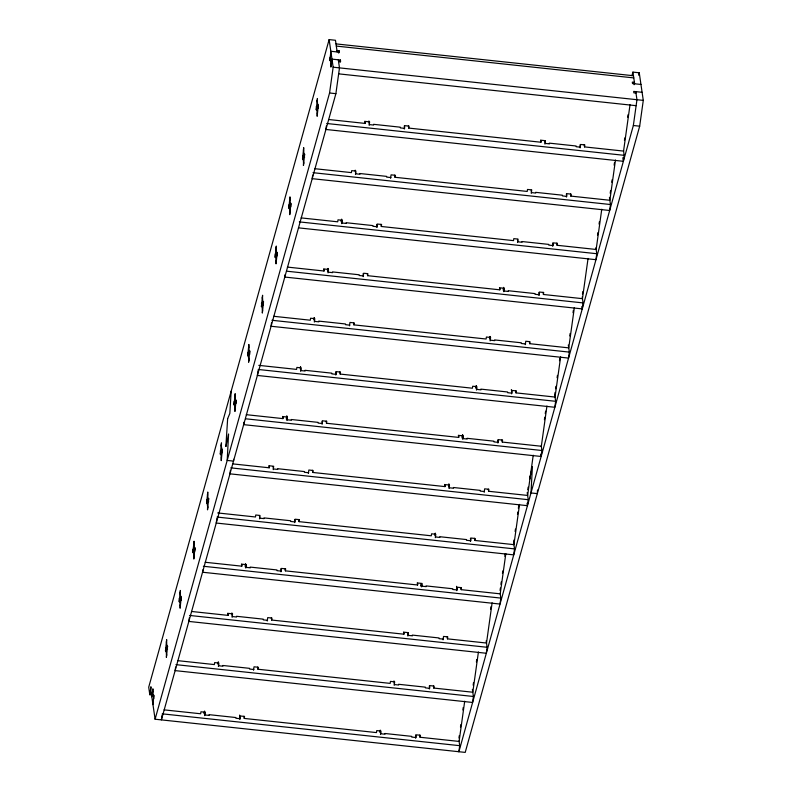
<?xml version="1.0" encoding="UTF-8"?>
<svg xmlns="http://www.w3.org/2000/svg" width="792" height="792" viewBox="0 0 792 792"><rect width="100%" height="100%" fill="white"/><g stroke="black" fill="none" stroke-linecap="round" stroke-linejoin="round"><path stroke-width="1.19" d="M231.155 391.268L229.838 413.424L227.641 418.661M233.62 459.291L233.521 461.112L227.195 460.439L228.571 433.986L225.958 446.371M529.739 476.329L529.68 478.903M537.521 490L537.313 493.624L530.986 492.951L532.422 466.528L529.739 478.903M152.985 695.049L149.817 694.713L150.925 686.753L150.866 690.188L155.093 719.215L465.221 752.4L639.679 126.185L643.282 100.386L639.253 72.785L632.927 72.112L631.927 75.686M151.826 696.792L152.935 688.822L152.866 692.267M153.589 697.217L153.866 695.227L152.975 704.633M165.746 649.044L165.469 651.034L166.647 639.629L166.577 643.074M166.469 653.994L166.399 657.429L167.577 646.024L167.3 648.024M162.083 715.037L161.419 719.819L335.887 93.674L339.481 67.874L338.303 59.796M179.447 599.851L179.17 601.841L180.348 590.436L180.279 593.871M180.17 604.801L180.101 608.236L181.279 596.831L181.002 598.821M175.626 667.032L175.121 670.616L472.586 702.454L473.418 696.485L472.378 689.357M193.159 550.648L192.872 552.638L194.05 541.243L193.99 544.678M193.872 555.598L193.812 559.043L194.99 547.638L194.713 549.628M189.328 617.839L188.823 621.423L486.298 653.261L487.13 647.282L486.189 640.867M206.86 501.455L206.583 503.445L207.761 492.04L207.692 495.485M207.583 506.405L207.514 509.85L208.692 498.445L208.415 500.435M202.861 569.844L202.534 572.23L500 604.058L500.831 598.089L500.138 593.347M220.562 452.262L220.285 454.252L221.463 442.847L221.394 446.282M221.285 457.212L221.225 460.647L222.394 449.242L222.116 451.242M216.909 518.255L216.236 523.037L513.701 554.865L514.543 548.896L513.602 542.471L513.939 540.035M234.274 403.059L233.996 405.058L235.175 393.654L235.105 397.089M234.996 408.019L234.927 411.454L236.105 400.049L235.828 402.039M230.442 470.25L229.947 473.834L527.413 505.672L528.244 499.693L527.205 492.575M247.975 353.866L247.698 355.856L248.876 344.451L248.807 347.896M248.698 358.816L248.629 362.261L249.807 350.856L249.53 352.846M243.985 422.255L243.649 424.641L541.114 456.469L541.946 450.5L541.253 445.757M204.118 713.711L204.455 711.325L204.98 714.948L209.207 715.404L209.098 714.671L235.818 717.532L235.927 718.255L240.144 718.71L239.62 715.087M204.366 713.473L204.683 711.196M261.687 304.673L261.4 306.662L262.578 295.258L262.518 298.703M204.683 715.641L205.158 712.236L200.94 711.78L200.663 713.77L164.073 709.86M262.399 309.623L262.34 313.058L263.518 301.663L263.241 303.653M258.024 370.666L257.351 375.448L554.826 407.276L555.657 401.306L554.717 394.881L555.063 392.446M218.067 664.28L218.384 662.003M275.388 255.479L275.111 257.469L276.289 246.065L276.22 249.5M218.384 666.448L218.859 663.033L214.642 662.587L214.365 664.577L177.774 660.657M276.111 260.429L276.042 263.865L277.22 252.46L276.943 254.45M191.476 611.464L228.066 615.384L228.344 613.394L232.571 613.84L232.096 617.255M271.557 322.671L271.062 326.255L568.527 358.083L569.359 352.113L568.319 344.995M289.09 206.276L288.813 208.266L289.991 196.871L289.922 200.307M289.813 211.226L289.753 214.672L290.921 203.267L290.644 205.257M205.187 562.271L241.778 566.181L242.055 564.191L246.272 564.647L245.797 568.062M285.1 274.666L284.764 277.052L582.229 308.89L583.07 302.91L582.199 296.98M245.243 566.132L245.57 563.736L246.104 567.359L250.321 567.814L250.213 567.092L276.933 569.943L277.042 570.676L281.259 571.121L280.913 568.706M245.322 567.023L245.639 564.745M302.801 157.083L302.524 159.073L303.702 147.668L303.633 151.114M303.524 162.033L303.455 165.478L304.633 154.074L304.356 156.064M316.503 107.89L316.226 109.88L317.404 98.475L317.335 101.921M259.499 518.859L259.974 515.453L255.757 514.998L255.479 516.988L217.671 512.939M317.226 112.84L317.156 116.276L318.334 104.881L318.057 106.871M232.6 463.874L269.191 467.795L269.468 465.805L273.685 466.25L273.21 469.666M312.682 175.082L312.177 178.665L609.642 210.494L610.474 204.524L609.434 197.406M330.214 58.697L329.927 60.687L330.828 51.272L339.273 52.173L339.055 50.728L336.947 50.5M330.927 63.647L330.868 67.082L331.977 59.123L340.412 60.024L340.629 61.469L338.521 61.251M239.837 719.413L240.322 715.998L244.54 716.443L244.263 718.433L376.467 732.59L376.745 730.59L380.962 731.046L380.487 734.461M246.302 414.681L282.892 418.602L283.17 416.612L287.387 417.057L286.912 420.473M155.093 719.215L329.561 92.991L333.155 67.201L329.125 39.6L335.462 40.273L337.164 51.945M326.383 125.879L325.878 129.462L623.353 161.301L624.185 155.331L623.492 150.579M286.358 418.542L286.694 416.147L287.219 419.77L291.436 420.225L291.327 419.503L318.057 422.364L318.156 423.086L322.384 423.532L322.027 421.126M286.437 419.433L286.912 416.018M338.728 53.113L339.055 50.728M253.549 670.21L254.024 666.805L258.242 667.25L257.964 669.24L390.169 683.387L390.446 681.397L394.673 681.853L394.188 685.268M340.085 62.41L340.412 60.024M300.307 369.102L300.623 366.825M300.623 371.28L301.099 367.864L296.871 367.409L296.594 369.399L258.786 365.36M267.25 621.017L267.726 617.602L271.953 618.057L271.666 620.047L403.88 634.194L404.158 632.204L408.375 632.659L407.9 636.065M314.008 319.909L314.325 317.632M314.325 322.077L314.8 318.671L310.583 318.216L310.306 320.206L273.715 316.295M280.962 571.824L281.437 568.409L285.655 568.864L285.377 570.854L417.582 585.001L417.859 583.011L422.077 583.457L421.601 586.872M287.417 267.092L324.007 271.012L324.284 269.023L328.502 269.468L328.027 272.884M327.472 270.953L327.809 268.567L328.333 272.191L332.551 272.636L332.452 271.913L359.172 274.774L359.281 275.497L363.498 275.953L363.142 273.537M327.71 270.715L328.027 268.438M294.664 522.621L295.139 519.215L299.356 519.661L299.079 521.651L431.284 535.798L431.571 533.808L435.788 534.263L435.313 537.679M341.174 221.76L341.51 219.364L342.035 222.988L346.262 223.443L346.153 222.72L372.874 225.581L372.983 226.304L377.2 226.75L376.853 224.334M341.421 221.512L341.738 219.235M341.738 223.69L342.213 220.275L337.996 219.82L337.719 221.819L301.128 217.899M308.365 473.428L308.85 470.012L313.068 470.468L312.791 472.458L444.995 486.605L445.272 484.615L449.49 485.07L449.014 488.476M355.44 174.497L355.915 171.082L351.697 170.626L351.42 172.616L314.83 168.706M322.077 424.235L322.552 420.819L326.769 421.275L326.492 423.265L458.697 437.412L458.974 435.422L463.201 435.867L462.716 439.283M328.531 119.503L365.122 123.423L365.399 121.433L369.626 121.889L369.151 125.294M335.778 375.042L336.253 371.626L340.481 372.082L340.194 374.072L472.408 388.219L472.685 386.229L476.903 386.674L476.428 390.09M349.49 325.839L349.965 322.433L354.182 322.879L353.905 324.868L486.11 339.016L486.387 337.026L490.604 337.481L490.129 340.897M363.191 276.646L363.667 273.23L367.884 273.685L367.607 275.675L499.811 289.822L500.099 287.833L504.316 288.288L503.841 291.694M376.893 227.452L377.378 224.037L381.595 224.492L381.318 226.482L513.523 240.629L513.8 238.639L518.018 239.085L517.542 242.5M390.605 178.259L391.08 174.844L395.297 175.289L395.02 177.289L527.224 191.436L527.502 189.446L531.729 189.892L531.244 193.307M404.306 129.056L404.781 125.651L409.009 126.096L408.731 128.086L540.936 142.233L541.213 140.243L545.431 140.699L544.955 144.114M379.932 732.531L380.259 730.135L380.794 733.758L385.011 734.214L384.902 733.491L411.632 736.352L411.731 737.075L415.948 737.52L415.602 735.105M420.879 586.139L421.215 583.744M421.126 585.832L421.443 583.565M434.996 535.501L435.313 533.224M448.698 486.308L449.014 484.031M415.651 738.223L416.127 734.808L420.344 735.263L420.067 737.253L459.093 741.431L464.706 701.187M462.162 437.352L462.498 434.966L463.023 438.59L467.24 439.035L467.141 438.313L493.862 441.174L493.97 441.896L498.188 442.352L497.831 439.936M462.241 438.253L462.716 434.838M429.353 689.03L429.828 685.615L434.046 686.06L433.768 688.06L472.804 692.228L478.418 651.984M475.863 388.159L476.2 385.773L476.735 389.387L480.952 389.842L480.843 389.12L507.563 391.981L507.672 392.703L511.889 393.159L511.365 389.535M476.111 387.912L476.428 385.645M443.055 639.827L443.54 636.422L447.757 636.867L447.48 638.857L486.506 643.035L492.119 602.791M489.812 338.719L490.129 336.442M456.766 590.634L457.241 587.218L461.459 587.674L461.182 589.664L500.217 593.842L505.831 553.598M503.276 289.763L503.613 287.377L504.138 291.001L508.365 291.456L508.256 290.723L534.976 293.584L535.085 294.307L539.303 294.763L538.946 292.347M503.365 290.664L503.682 288.387M470.468 541.441L470.943 538.025L475.17 538.481L474.893 540.471L513.919 544.649L519.532 504.395M484.179 492.248L484.654 488.832L488.872 489.278L488.595 491.278L527.62 495.445L533.234 455.202M497.881 443.045L498.356 439.639L502.573 440.085L502.296 442.075L541.332 446.252L546.945 406.009M458.954 738.035L459.291 735.6M460.479 727.056L460.825 724.621M462.865 709.988L463.201 707.543M458.885 751.648L459.716 745.678L459.023 740.926M511.592 393.852L512.068 390.436L516.285 390.892L516.008 392.882L555.034 397.059L560.647 356.816M473.161 685.179L473.507 682.744M476.398 662.013L476.735 659.568M525.294 344.659L525.769 341.243L529.987 341.698L529.709 343.688L568.745 347.866L574.358 307.613M490.614 609.157L490.951 606.712M538.996 295.456L539.471 292.05L543.698 292.495L543.421 294.485L582.447 298.663L588.06 258.42M500.069 590.446L500.405 588.011M500.92 584.347L501.257 581.912M502.445 573.378L502.791 570.933M504.831 556.301L505.167 553.865M552.707 246.262L553.182 242.847L557.4 243.302L557.122 245.292L596.148 249.47L601.762 209.227M515.137 531.491L515.473 529.056M517.513 514.424L517.859 511.978M518.364 508.325L518.701 505.88M566.409 197.069L566.884 193.654L571.101 194.109L570.824 196.099L609.86 200.277L615.473 160.034M527.818 489.614L528.155 487.179M580.12 147.876L580.595 144.461L584.813 144.916L584.536 146.906L623.561 151.084L630.026 104.732M544.411 419.691L544.757 417.245M545.262 413.592L545.609 411.157M555.568 388.783L555.905 386.347M557.103 377.814L557.439 375.368M559.479 360.736L559.825 358.301M569.785 335.937L570.121 333.491M573.022 312.761L573.358 310.325M582.466 294.05L582.813 291.614M597.534 235.105L597.881 232.66M599.069 224.126L599.405 221.691M595.911 247.787L596.772 253.717L595.94 259.687L298.475 227.858M610.216 193.228L610.563 190.783M611.751 182.249L612.097 179.804M614.137 165.172L614.473 162.736M624.433 140.372L624.779 137.927M627.67 117.196L628.007 114.761M634.085 84.724L634.412 82.328L632.303 82.111L632.521 83.556L640.956 84.457M458.895 751.727L633.352 125.502L636.956 99.713L635.768 91.634M329.125 39.6L148.718 687.179L149.817 694.713M638.59 75.171L639.253 72.785M227.641 418.671L225.878 446.401M335.986 43.897L633.452 75.735M336.303 46.075L633.768 77.903M642.104 92.308L633.659 91.407L633.877 92.852L635.986 93.08M333.155 67.201L643.282 100.386M338.649 73.854L636.115 105.683M329.561 92.991L335.887 93.674M633.352 125.502L639.679 126.185M326.72 123.493L624.185 155.331M390.911 177.556L386.684 177.111L386.585 176.378L359.855 173.517L359.964 174.25L355.747 173.794L355.222 170.171M313.008 172.686L610.474 204.524M299.307 221.889L596.772 253.717M286.833 271.21L583.07 302.91M349.787 325.146L345.569 324.69L345.46 323.968L318.74 321.107L318.849 321.829L314.632 321.384L314.097 317.76M525.601 343.956L521.374 343.51L521.275 342.778L494.545 339.926L494.653 340.649L490.436 340.194L489.911 336.57M271.894 320.275L569.359 352.113M258.192 369.468L555.657 401.306M245.708 418.8L541.946 450.5M308.672 472.735L304.455 472.279L304.346 471.557L277.626 468.696L277.735 469.418L273.507 468.973L273.161 466.557M484.476 491.545L480.259 491.089L480.16 490.367L453.43 487.506L453.539 488.238L449.321 487.783L448.787 484.159M230.779 467.864L528.244 499.693M217.067 517.057L514.543 548.896M203.366 566.26L500.831 598.089M267.557 620.324L263.34 619.869L263.231 619.146L236.511 616.285L236.61 617.008L232.393 616.552L231.868 612.939M443.362 639.134L439.144 638.679L439.035 637.956L412.315 635.095L412.424 635.818L408.207 635.372L407.85 632.957M189.664 615.453L487.13 647.282M253.856 669.517L249.629 669.062L249.53 668.339L222.8 665.478L222.908 666.201L218.691 665.755L218.166 662.132M175.953 664.646L473.418 696.485M162.251 713.839L459.716 745.678M632.927 72.112L634.63 83.784M622.829 157.737L623.175 160.113M584.219 144.728L584.536 146.906M580.071 144.758L580.417 147.173L576.2 146.728L576.091 145.995L549.371 143.144L549.48 143.867L545.262 143.411L544.906 140.996M570.507 193.921L570.824 196.099M566.359 193.961L566.716 196.367L562.498 195.921L562.389 195.198L535.669 192.337L535.768 193.06L531.551 192.605L531.204 190.189M581.882 306.514L582.229 308.89M556.806 243.124L557.122 245.292M540.619 140.065L540.936 142.233M552.658 243.154L553.004 245.57L548.787 245.114L548.688 244.391L521.958 241.53L522.067 242.253L517.849 241.808L517.493 239.392M543.104 292.317L543.421 294.485M529.393 341.51L529.709 343.688M540.768 454.103L541.114 456.469M515.691 390.703L516.008 392.882M499.495 287.654L499.811 289.822M527.066 503.296L527.413 505.672M501.98 439.906L502.296 442.075M488.278 489.1L488.595 491.278M474.576 538.293L474.893 540.471M458.38 435.234L458.697 437.412M470.418 538.322L470.775 540.738L466.557 540.293L466.448 539.57L439.728 536.709L439.837 537.431L435.61 536.976L435.085 533.353M408.405 125.918L408.731 128.086M404.257 125.948L404.613 128.363L400.396 127.908L400.287 127.185L373.567 124.324L373.675 125.047L369.448 124.601L368.923 120.978M460.865 587.486L461.182 589.664M444.678 484.437L444.995 486.605M456.538 586.318L457.073 589.941L452.846 589.486L452.747 588.763L426.017 585.902L426.126 586.624L421.908 586.179L421.552 583.763M394.703 175.111L395.02 177.289M447.163 636.689L447.48 638.857M381.002 224.304L381.318 226.482M364.805 121.245L365.122 123.423M433.452 685.882L433.768 688.06M417.265 582.823L417.582 585.001M429.304 685.912L429.66 688.327L425.443 687.882L425.334 687.149L398.614 684.288L398.713 685.021L394.495 684.565L393.97 680.942M367.29 273.507L367.607 275.675M329.997 57.242L331.145 65.093M419.75 735.075L420.067 737.253M403.564 632.016L403.88 634.194M353.588 322.7L353.905 324.868M317.127 100.465L318.275 108.316M316.295 106.435L317.434 114.286M339.877 371.893L340.194 374.072M323.69 268.834L324.007 271.012M303.425 149.658L304.564 157.509M335.729 371.923L336.085 374.339L331.868 373.893L331.759 373.161L305.039 370.31L305.138 371.032L300.92 370.577L300.396 366.953M302.584 155.638L303.732 163.489M326.175 421.087L326.492 423.265M289.714 198.861L290.862 206.712M288.882 204.831L290.03 212.682M312.474 470.29L312.791 472.458M276.012 248.054L277.15 255.905M275.18 254.024L276.319 261.875M298.762 519.483L299.079 521.651M282.576 416.424L282.892 418.602M262.3 297.248L263.449 305.098M294.614 519.512L294.97 521.928L290.753 521.473L290.644 520.75L263.924 517.889L264.023 518.621L259.806 518.166L259.459 515.75M261.469 303.227L262.617 311.068M285.061 568.676L285.377 570.854M268.874 465.617L269.191 467.795M248.599 346.45L249.747 354.291M247.767 352.42L248.906 360.271M271.349 617.869L271.666 620.047M234.897 395.644L236.036 403.494M234.056 401.613L235.204 409.464M257.647 667.072L257.964 669.24M241.461 564.013L241.778 566.181M221.186 444.837L222.334 452.687M220.354 450.806L221.503 458.657M243.946 716.265L244.263 718.433M227.75 613.206L228.066 615.384M207.484 494.03L208.623 501.88M206.653 500.009L207.791 507.85M193.773 543.233L194.921 551.074M192.941 549.202L194.09 557.053M180.071 592.426L181.22 600.277M179.24 598.396L180.378 606.246M166.37 641.619L167.508 649.47M165.528 647.589L166.676 655.439M152.658 690.812L153.806 698.663"/></g></svg>
